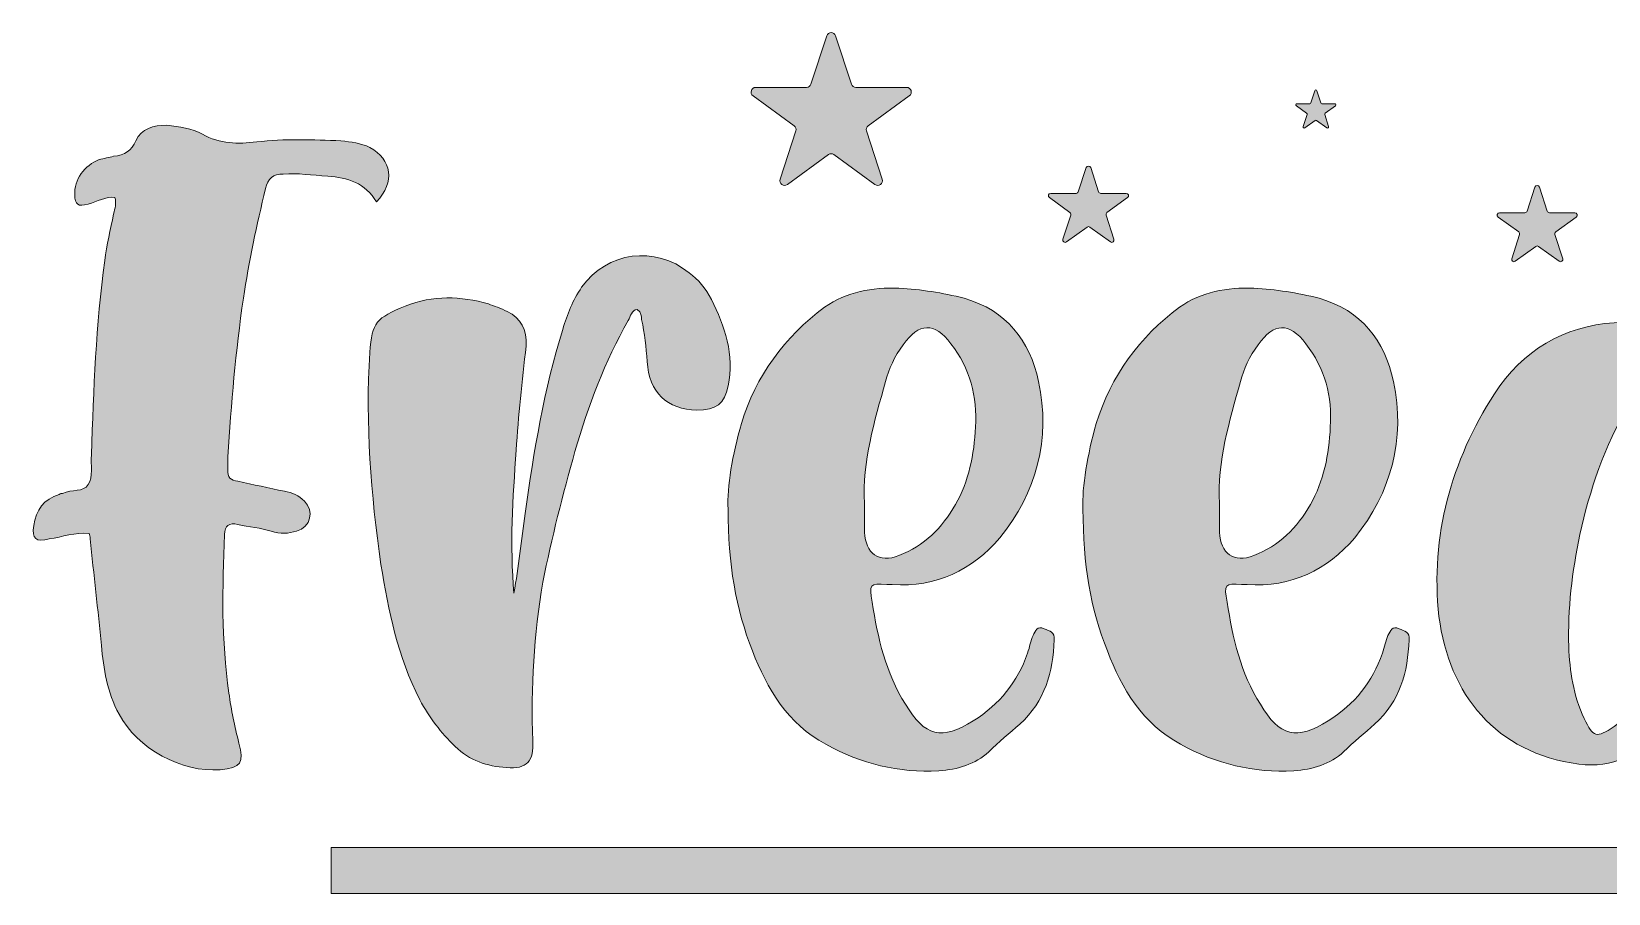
# Model space of a CAD drawing. Header units: inches. Extents: x 148 to 932, y -778 to -302.
# Drawn here: x 148.1 to 555.5, y -525.5 to -302.8 of the extents above; entities that cross this region are included whole.
import ezdxf

# ---------------------------------------------------------------- set-up
doc = ezdxf.new("R2010")
doc.units = ezdxf.units.IN
doc.header["$MEASUREMENT"] = 0
doc.layers.add('Layer 1', color=7, linetype='Continuous')

# ---------------------------------------------------------------- blocks, each defined once
blk = doc.blocks.new('block 3')
at = {"layer": 'Layer 1', "true_color": 0xce432c}
h = blk.add_hatch(color=22, dxfattribs=at)
h.dxf.hatch_style = 2
edge = h.paths.add_edge_path()
edge.add_spline(control_points=[(152.67, -433.9), (149.23, -434.76), (148.09, -433.9), (148.66, -430.46), (149.23, -426.45), (151.24, -423.59), (155.25, -422.44), (155.54, -422.15), (155.82, -422.15), (156.11, -422.15), (158.4, -421.01), (161.55, -421.87), (162.7, -419.86), (164.13, -417.86), (163.27, -414.7), (163.56, -412.13), (164.13, -395.22), (164.71, -378.6), (167, -361.98), (167.57, -357.97), (168.43, -353.96), (169.29, -349.95), (169.58, -348.52), (170.15, -347.08), (169.58, -345.65), (167.28, -345.36), (164.99, -346.8), (162.7, -347.37), (160.12, -348.23), (159.26, -347.37), (159.26, -345.08), (158.98, -341.07), (161.84, -337.34), (165.56, -335.91), (166.71, -335.62), (168.14, -335.34), (169.29, -335.05), (172.16, -334.76), (173.87, -333.62), (175.02, -331.04), (176.45, -327.89), (179.61, -327.03), (183.04, -327.03), (186.2, -327.31), (189.63, -327.89), (192.21, -329.32), (196.8, -331.9), (201.38, -331.9), (206.25, -331.33), (213.42, -330.47), (220.86, -330.75), (228.03, -331.04), (230.61, -331.33), (233.19, -331.61), (235.48, -332.76), (241.21, -335.91), (242.07, -341.64), (237.2, -346.8), (234.33, -341.93), (229.75, -340.49), (224.59, -340.21), (220.58, -339.92), (216.85, -339.35), (213.13, -339.63), (210.55, -339.63), (209.12, -340.78), (208.55, -343.36), (206.25, -352.81), (204.25, -362.27), (202.81, -371.72), (200.81, -385.48), (199.66, -398.94), (198.8, -412.7), (198.8, -413.84), (198.8, -414.99), (198.8, -415.85), (198.52, -418.14), (199.66, -418.71), (201.38, -419), (205.39, -419.86), (209.4, -420.72), (213.42, -421.58), (215.42, -421.87), (217.14, -422.73), (218.57, -424.16), (221.15, -426.74), (220.29, -430.75), (216.57, -431.9), (214.56, -432.47), (212.27, -432.76), (209.98, -431.9), (207.4, -431.04), (204.25, -430.75), (201.38, -430.18), (199.09, -429.6), (197.94, -430.46), (197.94, -432.76), (197.37, -446.51), (197.08, -459.98), (199.09, -473.73), (199.66, -478.03), (200.52, -482.32), (201.67, -486.62), (203.1, -491.78), (202.24, -492.93), (196.8, -493.5), (187.06, -494.36), (175.31, -488.06), (170.72, -479.17), (167.57, -473.44), (166.71, -467.42), (166.14, -461.41), (165.28, -452.24), (164.13, -443.07), (163.27, -433.9), (163.27, -433.33), (162.99, -432.76), (162.99, -432.47), (159.26, -432.18), (156.11, -433.33), (152.67, -433.9)], knot_values=[0, 0, 0, 0, 1, 1, 1, 2, 2, 2, 3, 3, 3, 4, 4, 4, 5, 5, 5, 6, 6, 6, 7, 7, 7, 8, 8, 8, 9, 9, 9, 10, 10, 10, 11, 11, 11, 12, 12, 12, 13, 13, 13, 14, 14, 14, 15, 15, 15, 16, 16, 16, 17, 17, 17, 18, 18, 18, 19, 19, 19, 20, 20, 20, 21, 21, 21, 22, 22, 22, 23, 23, 23, 24, 24, 24, 25, 25, 25, 26, 26, 26, 27, 27, 27, 28, 28, 28, 29, 29, 29, 30, 30, 30, 31, 31, 31, 32, 32, 32, 33, 33, 33, 34, 34, 34, 35, 35, 35, 36, 36, 36, 37, 37, 37, 38, 38, 38, 39, 39, 39, 40, 40, 40, 40], degree=3, periodic=1)
h = blk.add_hatch(color=22, dxfattribs=at)
h.dxf.hatch_style = 2
edge = h.paths.add_edge_path()
edge.add_spline(control_points=[(586.18, -369.72), (587.04, -362.56), (587.9, -355.39), (590.19, -348.8), (593.05, -339.35), (597.92, -335.34), (607.95, -335.05), (613.97, -334.76), (619.99, -335.62), (625.43, -338.2), (627.72, -339.06), (629.73, -340.21), (631.45, -342.21), (632.88, -343.93), (633.74, -345.65), (632.31, -347.94), (624, -360.84), (622.56, -375.74), (620.85, -390.35), (618.55, -410.41), (617.12, -430.46), (618.27, -450.81), (618.55, -459.69), (619.7, -468.86), (620.56, -477.74), (621.13, -482.32), (623.42, -486.05), (625.43, -490.06), (626.29, -492.07), (627.72, -491.78), (629.44, -491.49), (630.59, -491.21), (632.02, -491.49), (632.31, -492.93), (632.59, -494.36), (631.16, -495.22), (630.02, -495.5), (628.87, -495.79), (627.72, -496.08), (626.86, -495.79), (617.12, -495.22), (608.53, -491.78), (601.65, -484.62), (593.91, -476.88), (589.61, -467.71), (587.32, -457.11), (586.18, -452.52), (585.32, -447.94), (583.6, -443.36), (582.17, -447.65), (580.73, -451.95), (579.59, -456.54), (576.72, -465.71), (573.57, -474.59), (568.12, -482.61), (563.25, -489.77), (556.67, -493.21), (547.78, -492.07), (526.29, -489.2), (514.26, -474.01), (511.68, -453.96), (509.39, -433.04), (514.83, -413.84), (526.01, -396.37), (533.17, -385.19), (544.06, -378.89), (556.95, -378.03), (566.69, -377.17), (576.15, -379.17), (583.89, -387.77), (584.74, -380.89), (585.6, -375.45), (586.18, -369.72)], knot_values=[0, 0, 0, 0, 1, 1, 1, 2, 2, 2, 3, 3, 3, 4, 4, 4, 5, 5, 5, 6, 6, 6, 7, 7, 7, 8, 8, 8, 9, 9, 9, 10, 10, 10, 11, 11, 11, 12, 12, 12, 13, 13, 13, 14, 14, 14, 15, 15, 15, 16, 16, 16, 17, 17, 17, 18, 18, 18, 19, 19, 19, 20, 20, 20, 21, 21, 21, 22, 22, 22, 23, 23, 23, 24, 24, 24, 24], degree=3, periodic=1)
edge = h.paths.add_edge_path()
edge.add_spline(control_points=[(583.03, -406.11), (583.03, -404.68), (583.31, -403.24), (582.45, -402.1), (580.16, -397.51), (576.72, -393.79), (572.42, -390.64), (570.99, -389.78), (569.56, -389.78), (568.12, -390.92), (565.26, -393.5), (562.68, -396.37), (560.68, -399.52), (554.37, -409.83), (550.65, -421.29), (548.07, -432.76), (546.06, -442.5), (544.92, -451.95), (545.2, -461.69), (545.49, -468), (546.35, -474.3), (549.21, -480.32), (551.51, -485.19), (552.37, -485.48), (556.95, -482.32), (564.4, -476.88), (568.7, -469.43), (571.56, -461.12), (574.43, -453.96), (576.44, -446.22), (578.73, -439.06), (581.31, -431.04), (584.46, -423.01), (582.45, -415.56), (582.74, -411.55), (583.03, -408.97), (583.03, -406.11)], knot_values=[0, 0, 0, 0, 1, 1, 1, 2, 2, 2, 3, 3, 3, 4, 4, 4, 5, 5, 5, 6, 6, 6, 7, 7, 7, 8, 8, 8, 9, 9, 9, 10, 10, 10, 11, 11, 11, 12, 12, 12, 12], degree=3, periodic=1)
h = blk.add_hatch(color=22, dxfattribs=at)
h.dxf.hatch_style = 2
edge = h.paths.add_edge_path()
edge.add_spline(control_points=[(275.59, -427.31), (277.88, -411.27), (280.46, -395.22), (285.33, -379.75), (286.48, -375.74), (287.91, -372.3), (290.2, -368.86), (296.79, -359.69), (309.11, -357.97), (317.99, -365.14), (320.28, -366.85), (322.29, -369.15), (323.72, -372.01), (327.16, -378.89), (329.74, -386.34), (328.02, -394.36), (327.16, -398.94), (324.87, -400.66), (320, -400.66), (312.26, -400.38), (307.68, -396.08), (307.11, -388.06), (306.82, -384.33), (306.53, -380.89), (305.67, -377.17), (305.67, -376.31), (305.67, -375.45), (304.53, -374.59), (303.09, -374.88), (302.81, -376.31), (302.23, -377.46), (296.22, -388.06), (291.92, -399.52), (288.48, -411.27), (285.33, -422.44), (282.46, -433.62), (280.17, -445.08), (277.88, -458.54), (277.02, -472.29), (277.59, -486.05), (277.88, -491.21), (276.16, -493.5), (270.72, -492.93), (265.84, -492.64), (261.26, -491.21), (257.54, -487.48), (253.81, -484.04), (250.95, -480.03), (248.37, -475.45), (242.64, -464.27), (240.34, -452.52), (238.34, -440.49), (235.76, -422.44), (234.33, -404.1), (235.47, -385.77), (236.05, -377.74), (237.19, -376.88), (244.64, -373.73), (251.81, -370.86), (258.97, -371.15), (266.13, -373.16), (267.56, -373.73), (269.28, -374.3), (271, -375.16), (274.44, -376.88), (276.16, -379.75), (275.87, -384.05), (274.73, -393.21), (273.87, -402.1), (273.29, -410.98), (272.44, -423.3), (271.58, -435.62), (272.72, -447.94), (273.87, -441.06), (274.73, -434.19), (275.59, -427.31)], knot_values=[0, 0, 0, 0, 1, 1, 1, 2, 2, 2, 3, 3, 3, 4, 4, 4, 5, 5, 5, 6, 6, 6, 7, 7, 7, 8, 8, 8, 9, 9, 9, 10, 10, 10, 11, 11, 11, 12, 12, 12, 13, 13, 13, 14, 14, 14, 15, 15, 15, 16, 16, 16, 17, 17, 17, 18, 18, 18, 19, 19, 19, 20, 20, 20, 21, 21, 21, 22, 22, 22, 23, 23, 23, 24, 24, 24, 25, 25, 25, 25], degree=3, periodic=1)
h = blk.add_hatch(color=22, dxfattribs=at)
h.dxf.hatch_style = 2
edge = h.paths.add_edge_path()
edge.add_spline(control_points=[(331.46, -404.1), (335.18, -391.78), (342.64, -381.75), (352.95, -374.02), (358.68, -370.01), (365.27, -368.86), (372.15, -369.15), (377.88, -369.43), (383.32, -370.29), (389.05, -371.72), (399.94, -374.88), (405.96, -382.61), (408.25, -393.21), (411.4, -408.11), (407.68, -421.87), (398.22, -433.62), (391.06, -441.92), (381.89, -446.51), (370.43, -445.65), (369.86, -445.65), (369.57, -445.65), (369, -445.65), (364.7, -445.36), (364.41, -445.65), (365.27, -450.23), (366.7, -459.4), (368.71, -468.57), (373.87, -476.59), (378.74, -484.9), (383.32, -486.05), (391.34, -480.89), (398.22, -476.59), (402.81, -470.86), (405.38, -463.41), (405.96, -461.69), (406.24, -460.26), (406.82, -458.83), (407.39, -457.68), (407.96, -456.25), (409.68, -457.11), (411.11, -457.68), (412.55, -457.97), (412.26, -459.98), (411.97, -468.28), (409.97, -475.73), (403.38, -481.75), (400.8, -484.04), (397.93, -486.34), (395.36, -488.91), (391.92, -492.07), (387.33, -493.5), (382.46, -493.78), (372.15, -494.36), (362.4, -492.07), (353.24, -486.91), (343.49, -481.75), (338.05, -472.58), (334.33, -462.84), (330.03, -451.95), (328.02, -440.49), (328.02, -426.16), (327.74, -420.43), (329.17, -412.13), (331.46, -404.1)], knot_values=[0, 0, 0, 0, 1, 1, 1, 2, 2, 2, 3, 3, 3, 4, 4, 4, 5, 5, 5, 6, 6, 6, 7, 7, 7, 8, 8, 8, 9, 9, 9, 10, 10, 10, 11, 11, 11, 12, 12, 12, 13, 13, 13, 14, 14, 14, 15, 15, 15, 16, 16, 16, 17, 17, 17, 18, 18, 18, 19, 19, 19, 20, 20, 20, 21, 21, 21, 21], degree=3, periodic=1)
edge = h.paths.add_edge_path()
edge.add_spline(control_points=[(363.26, -432.18), (363.55, -437.63), (366.99, -440.21), (372.15, -438.2), (378.74, -435.62), (383.32, -431.04), (386.76, -425.02), (390.2, -419), (391.63, -412.13), (391.92, -404.96), (392.49, -397.23), (390.48, -389.78), (385.61, -383.47), (381.32, -377.74), (377.31, -378.03), (373.29, -383.76), (371, -386.63), (369.57, -390.06), (368.71, -393.21), (365.84, -403.53), (362.69, -413.84), (363.26, -424.73), (363.26, -427.31), (363.26, -429.6), (363.26, -432.18)], knot_values=[0, 0, 0, 0, 1, 1, 1, 2, 2, 2, 3, 3, 3, 4, 4, 4, 5, 5, 5, 6, 6, 6, 7, 7, 7, 8, 8, 8, 8], degree=3, periodic=1)
h = blk.add_hatch(color=22, dxfattribs=at)
h.dxf.hatch_style = 2
edge = h.paths.add_edge_path()
edge.add_spline(control_points=[(423.15, -404.1), (426.87, -391.78), (434.32, -381.75), (444.64, -374.02), (450.37, -370.01), (456.96, -368.86), (463.83, -369.15), (469.56, -369.43), (475.01, -370.29), (480.74, -371.72), (491.63, -374.88), (497.64, -382.61), (499.93, -393.21), (503.09, -408.11), (499.36, -421.87), (489.91, -433.62), (482.74, -441.92), (473.57, -446.51), (462.11, -445.65), (461.54, -445.65), (461.26, -445.65), (460.68, -445.65), (456.38, -445.36), (456.1, -445.65), (456.96, -450.23), (458.39, -459.4), (460.4, -468.57), (465.55, -476.59), (470.42, -484.9), (475.01, -486.05), (483.03, -480.89), (489.91, -476.59), (494.49, -470.86), (497.07, -463.41), (497.64, -461.69), (497.93, -460.26), (498.5, -458.83), (499.08, -457.68), (499.65, -456.25), (501.37, -457.11), (502.8, -457.68), (504.23, -457.97), (503.95, -459.98), (503.66, -468.28), (501.65, -475.73), (495.06, -481.75), (492.49, -484.04), (489.62, -486.34), (487.04, -488.91), (483.6, -492.07), (479.02, -493.5), (474.15, -493.78), (463.83, -494.36), (454.09, -492.07), (444.92, -486.91), (435.18, -481.75), (429.74, -472.58), (426.01, -462.84), (421.71, -451.95), (419.71, -440.49), (419.71, -426.16), (419.42, -420.43), (420.85, -412.13), (423.15, -404.1)], knot_values=[0, 0, 0, 0, 1, 1, 1, 2, 2, 2, 3, 3, 3, 4, 4, 4, 5, 5, 5, 6, 6, 6, 7, 7, 7, 8, 8, 8, 9, 9, 9, 10, 10, 10, 11, 11, 11, 12, 12, 12, 13, 13, 13, 14, 14, 14, 15, 15, 15, 16, 16, 16, 17, 17, 17, 18, 18, 18, 19, 19, 19, 20, 20, 20, 21, 21, 21, 21], degree=3, periodic=1)
edge = h.paths.add_edge_path()
edge.add_spline(control_points=[(454.95, -432.18), (455.24, -437.63), (458.68, -440.21), (463.83, -438.2), (470.42, -435.62), (475.01, -431.04), (478.45, -425.02), (481.88, -419), (483.32, -412.13), (483.6, -404.96), (484.18, -397.23), (482.17, -389.78), (477.3, -383.47), (473, -377.74), (468.99, -378.03), (464.98, -383.76), (462.69, -386.63), (461.26, -390.06), (460.4, -393.21), (457.53, -403.53), (454.38, -413.84), (454.95, -424.73), (454.95, -427.31), (454.95, -429.6), (454.95, -432.18)], knot_values=[0, 0, 0, 0, 1, 1, 1, 2, 2, 2, 3, 3, 3, 4, 4, 4, 5, 5, 5, 6, 6, 6, 7, 7, 7, 8, 8, 8, 8], degree=3, periodic=1)
at = {"layer": 'Layer 1', "lineweight": 0}
for points, knots in [([(152.67, -433.9), (149.23, -434.76), (148.09, -433.9), (148.66, -430.46), (149.23, -426.45), (151.24, -423.59), (155.25, -422.44), (155.54, -422.15), (155.82, -422.15), (156.11, -422.15), (158.4, -421.01), (161.55, -421.87), (162.7, -419.86), (164.13, -417.86), (163.27, -414.7), (163.56, -412.13), (164.13, -395.22), (164.71, -378.6), (167, -361.98), (167.57, -357.97), (168.43, -353.96), (169.29, -349.95), (169.58, -348.52), (170.15, -347.08), (169.58, -345.65), (167.28, -345.36), (164.99, -346.8), (162.7, -347.37), (160.12, -348.23), (159.26, -347.37), (159.26, -345.08), (158.98, -341.07), (161.84, -337.34), (165.56, -335.91), (166.71, -335.62), (168.14, -335.34), (169.29, -335.05), (172.16, -334.76), (173.87, -333.62), (175.02, -331.04), (176.45, -327.89), (179.61, -327.03), (183.04, -327.03), (186.2, -327.31), (189.63, -327.89), (192.21, -329.32), (196.8, -331.9), (201.38, -331.9), (206.25, -331.33), (213.42, -330.47), (220.86, -330.75), (228.03, -331.04), (230.61, -331.33), (233.19, -331.61), (235.48, -332.76), (241.21, -335.91), (242.07, -341.64), (237.2, -346.8), (234.33, -341.93), (229.75, -340.49), (224.59, -340.21), (220.58, -339.92), (216.85, -339.35), (213.13, -339.63), (210.55, -339.63), (209.12, -340.78), (208.55, -343.36), (206.25, -352.81), (204.25, -362.27), (202.81, -371.72), (200.81, -385.48), (199.66, -398.94), (198.8, -412.7), (198.8, -413.84), (198.8, -414.99), (198.8, -415.85), (198.52, -418.14), (199.66, -418.71), (201.38, -419), (205.39, -419.86), (209.4, -420.72), (213.42, -421.58), (215.42, -421.87), (217.14, -422.73), (218.57, -424.16), (221.15, -426.74), (220.29, -430.75), (216.57, -431.9), (214.56, -432.47), (212.27, -432.76), (209.98, -431.9), (207.4, -431.04), (204.25, -430.75), (201.38, -430.18), (199.09, -429.6), (197.94, -430.46), (197.94, -432.76), (197.37, -446.51), (197.08, -459.98), (199.09, -473.73), (199.66, -478.03), (200.52, -482.32), (201.67, -486.62), (203.1, -491.78), (202.24, -492.93), (196.8, -493.5), (187.06, -494.36), (175.31, -488.06), (170.72, -479.17), (167.57, -473.44), (166.71, -467.42), (166.14, -461.41), (165.28, -452.24), (164.13, -443.07), (163.27, -433.9), (163.27, -433.33), (162.99, -432.76), (162.99, -432.47), (159.26, -432.18), (156.11, -433.33), (152.67, -433.9)], [0, 0, 0, 0, 1, 1, 1, 2, 2, 2, 3, 3, 3, 4, 4, 4, 5, 5, 5, 6, 6, 6, 7, 7, 7, 8, 8, 8, 9, 9, 9, 10, 10, 10, 11, 11, 11, 12, 12, 12, 13, 13, 13, 14, 14, 14, 15, 15, 15, 16, 16, 16, 17, 17, 17, 18, 18, 18, 19, 19, 19, 20, 20, 20, 21, 21, 21, 22, 22, 22, 23, 23, 23, 24, 24, 24, 25, 25, 25, 26, 26, 26, 27, 27, 27, 28, 28, 28, 29, 29, 29, 30, 30, 30, 31, 31, 31, 32, 32, 32, 33, 33, 33, 34, 34, 34, 35, 35, 35, 36, 36, 36, 37, 37, 37, 38, 38, 38, 39, 39, 39, 40, 40, 40, 40]), ([(586.18, -369.72), (587.04, -362.56), (587.9, -355.39), (590.19, -348.8), (593.05, -339.35), (597.92, -335.34), (607.95, -335.05), (613.97, -334.76), (619.99, -335.62), (625.43, -338.2), (627.72, -339.06), (629.73, -340.21), (631.45, -342.21), (632.88, -343.93), (633.74, -345.65), (632.31, -347.94), (624, -360.84), (622.56, -375.74), (620.85, -390.35), (618.55, -410.41), (617.12, -430.46), (618.27, -450.81), (618.55, -459.69), (619.7, -468.86), (620.56, -477.74), (621.13, -482.32), (623.42, -486.05), (625.43, -490.06), (626.29, -492.07), (627.72, -491.78), (629.44, -491.49), (630.59, -491.21), (632.02, -491.49), (632.31, -492.93), (632.59, -494.36), (631.16, -495.22), (630.02, -495.5), (628.87, -495.79), (627.72, -496.08), (626.86, -495.79), (617.12, -495.22), (608.53, -491.78), (601.65, -484.62), (593.91, -476.88), (589.61, -467.71), (587.32, -457.11), (586.18, -452.52), (585.32, -447.94), (583.6, -443.36), (582.17, -447.65), (580.73, -451.95), (579.59, -456.54), (576.72, -465.71), (573.57, -474.59), (568.12, -482.61), (563.25, -489.77), (556.67, -493.21), (547.78, -492.07), (526.29, -489.2), (514.26, -474.01), (511.68, -453.96), (509.39, -433.04), (514.83, -413.84), (526.01, -396.37), (533.17, -385.19), (544.06, -378.89), (556.95, -378.03), (566.69, -377.17), (576.15, -379.17), (583.89, -387.77), (584.74, -380.89), (585.6, -375.45), (586.18, -369.72)], [0, 0, 0, 0, 1, 1, 1, 2, 2, 2, 3, 3, 3, 4, 4, 4, 5, 5, 5, 6, 6, 6, 7, 7, 7, 8, 8, 8, 9, 9, 9, 10, 10, 10, 11, 11, 11, 12, 12, 12, 13, 13, 13, 14, 14, 14, 15, 15, 15, 16, 16, 16, 17, 17, 17, 18, 18, 18, 19, 19, 19, 20, 20, 20, 21, 21, 21, 22, 22, 22, 23, 23, 23, 24, 24, 24, 24]), ([(275.59, -427.31), (277.88, -411.27), (280.46, -395.22), (285.33, -379.75), (286.48, -375.74), (287.91, -372.3), (290.2, -368.86), (296.79, -359.69), (309.11, -357.97), (317.99, -365.14), (320.28, -366.85), (322.29, -369.15), (323.72, -372.01), (327.16, -378.89), (329.74, -386.34), (328.02, -394.36), (327.16, -398.94), (324.87, -400.66), (320, -400.66), (312.26, -400.38), (307.68, -396.08), (307.11, -388.06), (306.82, -384.33), (306.53, -380.89), (305.67, -377.17), (305.67, -376.31), (305.67, -375.45), (304.53, -374.59), (303.09, -374.88), (302.81, -376.31), (302.23, -377.46), (296.22, -388.06), (291.92, -399.52), (288.48, -411.27), (285.33, -422.44), (282.46, -433.62), (280.17, -445.08), (277.88, -458.54), (277.02, -472.29), (277.59, -486.05), (277.88, -491.21), (276.16, -493.5), (270.72, -492.93), (265.84, -492.64), (261.26, -491.21), (257.54, -487.48), (253.81, -484.04), (250.95, -480.03), (248.37, -475.45), (242.64, -464.27), (240.34, -452.52), (238.34, -440.49), (235.76, -422.44), (234.33, -404.1), (235.47, -385.77), (236.05, -377.74), (237.19, -376.88), (244.64, -373.73), (251.81, -370.86), (258.97, -371.15), (266.13, -373.16), (267.56, -373.73), (269.28, -374.3), (271, -375.16), (274.44, -376.88), (276.16, -379.75), (275.87, -384.05), (274.73, -393.21), (273.87, -402.1), (273.29, -410.98), (272.44, -423.3), (271.58, -435.62), (272.72, -447.94), (273.87, -441.06), (274.73, -434.19), (275.59, -427.31)], [0, 0, 0, 0, 1, 1, 1, 2, 2, 2, 3, 3, 3, 4, 4, 4, 5, 5, 5, 6, 6, 6, 7, 7, 7, 8, 8, 8, 9, 9, 9, 10, 10, 10, 11, 11, 11, 12, 12, 12, 13, 13, 13, 14, 14, 14, 15, 15, 15, 16, 16, 16, 17, 17, 17, 18, 18, 18, 19, 19, 19, 20, 20, 20, 21, 21, 21, 22, 22, 22, 23, 23, 23, 24, 24, 24, 25, 25, 25, 25]), ([(331.46, -404.1), (335.18, -391.78), (342.64, -381.75), (352.95, -374.02), (358.68, -370.01), (365.27, -368.86), (372.15, -369.15), (377.88, -369.43), (383.32, -370.29), (389.05, -371.72), (399.94, -374.88), (405.96, -382.61), (408.25, -393.21), (411.4, -408.11), (407.68, -421.87), (398.22, -433.62), (391.06, -441.92), (381.89, -446.51), (370.43, -445.65), (369.86, -445.65), (369.57, -445.65), (369, -445.65), (364.7, -445.36), (364.41, -445.65), (365.27, -450.23), (366.7, -459.4), (368.71, -468.57), (373.87, -476.59), (378.74, -484.9), (383.32, -486.05), (391.34, -480.89), (398.22, -476.59), (402.81, -470.86), (405.38, -463.41), (405.96, -461.69), (406.24, -460.26), (406.82, -458.83), (407.39, -457.68), (407.96, -456.25), (409.68, -457.11), (411.11, -457.68), (412.55, -457.97), (412.26, -459.98), (411.97, -468.28), (409.97, -475.73), (403.38, -481.75), (400.8, -484.04), (397.93, -486.34), (395.36, -488.91), (391.92, -492.07), (387.33, -493.5), (382.46, -493.78), (372.15, -494.36), (362.4, -492.07), (353.24, -486.91), (343.49, -481.75), (338.05, -472.58), (334.33, -462.84), (330.03, -451.95), (328.02, -440.49), (328.02, -426.16), (327.74, -420.43), (329.17, -412.13), (331.46, -404.1)], [0, 0, 0, 0, 1, 1, 1, 2, 2, 2, 3, 3, 3, 4, 4, 4, 5, 5, 5, 6, 6, 6, 7, 7, 7, 8, 8, 8, 9, 9, 9, 10, 10, 10, 11, 11, 11, 12, 12, 12, 13, 13, 13, 14, 14, 14, 15, 15, 15, 16, 16, 16, 17, 17, 17, 18, 18, 18, 19, 19, 19, 20, 20, 20, 21, 21, 21, 21]), ([(423.15, -404.1), (426.87, -391.78), (434.32, -381.75), (444.64, -374.02), (450.37, -370.01), (456.96, -368.86), (463.83, -369.15), (469.56, -369.43), (475.01, -370.29), (480.74, -371.72), (491.63, -374.88), (497.64, -382.61), (499.93, -393.21), (503.09, -408.11), (499.36, -421.87), (489.91, -433.62), (482.74, -441.92), (473.57, -446.51), (462.11, -445.65), (461.54, -445.65), (461.26, -445.65), (460.68, -445.65), (456.38, -445.36), (456.1, -445.65), (456.96, -450.23), (458.39, -459.4), (460.4, -468.57), (465.55, -476.59), (470.42, -484.9), (475.01, -486.05), (483.03, -480.89), (489.91, -476.59), (494.49, -470.86), (497.07, -463.41), (497.64, -461.69), (497.93, -460.26), (498.5, -458.83), (499.08, -457.68), (499.65, -456.25), (501.37, -457.11), (502.8, -457.68), (504.23, -457.97), (503.95, -459.98), (503.66, -468.28), (501.65, -475.73), (495.06, -481.75), (492.49, -484.04), (489.62, -486.34), (487.04, -488.91), (483.6, -492.07), (479.02, -493.5), (474.15, -493.78), (463.83, -494.36), (454.09, -492.07), (444.92, -486.91), (435.18, -481.75), (429.74, -472.58), (426.01, -462.84), (421.71, -451.95), (419.71, -440.49), (419.71, -426.16), (419.42, -420.43), (420.85, -412.13), (423.15, -404.1)], [0, 0, 0, 0, 1, 1, 1, 2, 2, 2, 3, 3, 3, 4, 4, 4, 5, 5, 5, 6, 6, 6, 7, 7, 7, 8, 8, 8, 9, 9, 9, 10, 10, 10, 11, 11, 11, 12, 12, 12, 13, 13, 13, 14, 14, 14, 15, 15, 15, 16, 16, 16, 17, 17, 17, 18, 18, 18, 19, 19, 19, 20, 20, 20, 21, 21, 21, 21]), ([(363.26, -432.18), (363.55, -437.63), (366.99, -440.21), (372.15, -438.2), (378.74, -435.62), (383.32, -431.04), (386.76, -425.02), (390.2, -419), (391.63, -412.13), (391.92, -404.96), (392.49, -397.23), (390.48, -389.78), (385.61, -383.47), (381.32, -377.74), (377.31, -378.03), (373.29, -383.76), (371, -386.63), (369.57, -390.06), (368.71, -393.21), (365.84, -403.53), (362.69, -413.84), (363.26, -424.73), (363.26, -427.31), (363.26, -429.6), (363.26, -432.18)], [0, 0, 0, 0, 1, 1, 1, 2, 2, 2, 3, 3, 3, 4, 4, 4, 5, 5, 5, 6, 6, 6, 7, 7, 7, 8, 8, 8, 8]), ([(454.95, -432.18), (455.24, -437.63), (458.68, -440.21), (463.83, -438.2), (470.42, -435.62), (475.01, -431.04), (478.45, -425.02), (481.88, -419), (483.32, -412.13), (483.6, -404.96), (484.18, -397.23), (482.17, -389.78), (477.3, -383.47), (473, -377.74), (468.99, -378.03), (464.98, -383.76), (462.69, -386.63), (461.26, -390.06), (460.4, -393.21), (457.53, -403.53), (454.38, -413.84), (454.95, -424.73), (454.95, -427.31), (454.95, -429.6), (454.95, -432.18)], [0, 0, 0, 0, 1, 1, 1, 2, 2, 2, 3, 3, 3, 4, 4, 4, 5, 5, 5, 6, 6, 6, 7, 7, 7, 8, 8, 8, 8]), ([(583.03, -406.11), (583.03, -404.68), (583.31, -403.24), (582.45, -402.1), (580.16, -397.51), (576.72, -393.79), (572.42, -390.64), (570.99, -389.78), (569.56, -389.78), (568.12, -390.92), (565.26, -393.5), (562.68, -396.37), (560.68, -399.52), (554.37, -409.83), (550.65, -421.29), (548.07, -432.76), (546.06, -442.5), (544.92, -451.95), (545.2, -461.69), (545.49, -468), (546.35, -474.3), (549.21, -480.32), (551.51, -485.19), (552.37, -485.48), (556.95, -482.32), (564.4, -476.88), (568.7, -469.43), (571.56, -461.12), (574.43, -453.96), (576.44, -446.22), (578.73, -439.06), (581.31, -431.04), (584.46, -423.01), (582.45, -415.56), (582.74, -411.55), (583.03, -408.97), (583.03, -406.11)], [0, 0, 0, 0, 1, 1, 1, 2, 2, 2, 3, 3, 3, 4, 4, 4, 5, 5, 5, 6, 6, 6, 7, 7, 7, 8, 8, 8, 9, 9, 9, 10, 10, 10, 11, 11, 11, 12, 12, 12, 12])]:
    blk.add_open_spline(points, degree=3, knots=knots, dxfattribs=at)
blk = doc.blocks.new('block 2')
at = {"layer": 'Layer 1', "true_color": 0xffc000}
h = blk.add_hatch(color=40, dxfattribs=at)
h.dxf.hatch_style = 2
edge = h.paths.add_edge_path()
edge.add_spline(control_points=[(355.82, -303.93), (355.82, -303.93), (359.87, -316.39), (359.87, -316.39), (360.03, -316.9), (360.5, -317.24), (361.03, -317.24), (361.03, -317.24), (374.13, -317.24), (374.13, -317.24), (375.31, -317.24), (375.8, -318.74), (374.84, -319.44), (374.84, -319.44), (364.24, -327.14), (364.24, -327.14), (363.82, -327.45), (363.64, -328), (363.8, -328.5), (363.8, -328.5), (367.85, -340.96), (367.85, -340.96), (368.21, -342.08), (366.93, -343.01), (365.98, -342.32), (365.98, -342.32), (355.38, -334.62), (355.38, -334.62), (354.95, -334.31), (354.37, -334.31), (353.95, -334.62), (353.95, -334.62), (343.35, -342.32), (343.35, -342.32), (342.39, -343.01), (341.11, -342.08), (341.47, -340.96), (341.47, -340.96), (345.52, -328.5), (345.52, -328.5), (345.68, -328), (345.51, -327.45), (345.08, -327.14), (345.08, -327.14), (334.48, -319.44), (334.48, -319.44), (333.53, -318.74), (334.02, -317.24), (335.19, -317.24), (335.19, -317.24), (348.3, -317.24), (348.3, -317.24), (348.82, -317.24), (349.29, -316.9), (349.45, -316.39), (349.45, -316.39), (353.5, -303.93), (353.5, -303.93), (353.87, -302.81), (355.45, -302.81), (355.82, -303.93)], knot_values=[0, 0, 0, 0, 1, 1, 1, 2, 2, 2, 3, 3, 3, 4, 4, 4, 5, 5, 5, 6, 6, 6, 7, 7, 7, 8, 8, 8, 9, 9, 9, 10, 10, 10, 11, 11, 11, 12, 12, 12, 13, 13, 13, 14, 14, 14, 15, 15, 15, 16, 16, 16, 17, 17, 17, 18, 18, 18, 19, 19, 19, 20, 20, 20, 20], degree=3, periodic=1)
h = blk.add_hatch(color=40, dxfattribs=at)
h.dxf.hatch_style = 2
edge = h.paths.add_edge_path()
edge.add_spline(control_points=[(480.16, -318.12), (480.16, -318.12), (481.17, -321.24), (481.17, -321.24), (481.21, -321.36), (481.33, -321.45), (481.46, -321.45), (481.46, -321.45), (484.74, -321.45), (484.74, -321.45), (485.03, -321.45), (485.16, -321.83), (484.92, -322), (484.92, -322), (482.27, -323.93), (482.27, -323.93), (482.16, -324), (482.12, -324.14), (482.16, -324.27), (482.16, -324.27), (483.17, -327.38), (483.17, -327.38), (483.26, -327.66), (482.94, -327.89), (482.7, -327.72), (482.7, -327.72), (480.05, -325.8), (480.05, -325.8), (479.94, -325.72), (479.8, -325.72), (479.69, -325.8), (479.69, -325.8), (477.04, -327.72), (477.04, -327.72), (476.8, -327.89), (476.48, -327.66), (476.58, -327.38), (476.58, -327.38), (477.59, -324.27), (477.59, -324.27), (477.63, -324.14), (477.58, -324), (477.48, -323.93), (477.48, -323.93), (474.83, -322), (474.83, -322), (474.59, -321.83), (474.71, -321.45), (475.01, -321.45), (475.01, -321.45), (478.28, -321.45), (478.28, -321.45), (478.41, -321.45), (478.53, -321.36), (478.57, -321.24), (478.57, -321.24), (479.58, -318.12), (479.58, -318.12), (479.67, -317.84), (480.07, -317.84), (480.16, -318.12)], knot_values=[0, 0, 0, 0, 1, 1, 1, 2, 2, 2, 3, 3, 3, 4, 4, 4, 5, 5, 5, 6, 6, 6, 7, 7, 7, 8, 8, 8, 9, 9, 9, 10, 10, 10, 11, 11, 11, 12, 12, 12, 13, 13, 13, 14, 14, 14, 15, 15, 15, 16, 16, 16, 17, 17, 17, 18, 18, 18, 19, 19, 19, 20, 20, 20, 20], degree=3, periodic=1)
h = blk.add_hatch(color=40, dxfattribs=at)
h.dxf.hatch_style = 2
edge = h.paths.add_edge_path()
edge.add_spline(control_points=[(421.7, -337.97), (421.7, -337.97), (423.72, -344.2), (423.72, -344.2), (423.8, -344.45), (424.04, -344.62), (424.3, -344.62), (424.3, -344.62), (430.85, -344.62), (430.85, -344.62), (431.44, -344.62), (431.69, -345.37), (431.21, -345.72), (431.21, -345.72), (425.91, -349.57), (425.91, -349.57), (425.7, -349.72), (425.61, -350), (425.69, -350.25), (425.69, -350.25), (427.71, -356.48), (427.71, -356.48), (427.89, -357.04), (427.25, -357.51), (426.78, -357.16), (426.78, -357.16), (421.48, -353.31), (421.48, -353.31), (421.26, -353.16), (420.97, -353.16), (420.76, -353.31), (420.76, -353.31), (415.46, -357.16), (415.46, -357.16), (414.98, -357.51), (414.34, -357.04), (414.52, -356.48), (414.52, -356.48), (416.55, -350.25), (416.55, -350.25), (416.63, -350), (416.54, -349.72), (416.33, -349.57), (416.33, -349.57), (411.03, -345.72), (411.03, -345.72), (410.55, -345.37), (410.79, -344.62), (411.38, -344.62), (411.38, -344.62), (417.94, -344.62), (417.94, -344.62), (418.2, -344.62), (418.43, -344.45), (418.51, -344.2), (418.51, -344.2), (420.54, -337.97), (420.54, -337.97), (420.72, -337.41), (421.51, -337.41), (421.7, -337.97)], knot_values=[0, 0, 0, 0, 1, 1, 1, 2, 2, 2, 3, 3, 3, 4, 4, 4, 5, 5, 5, 6, 6, 6, 7, 7, 7, 8, 8, 8, 9, 9, 9, 10, 10, 10, 11, 11, 11, 12, 12, 12, 13, 13, 13, 14, 14, 14, 15, 15, 15, 16, 16, 16, 17, 17, 17, 18, 18, 18, 19, 19, 19, 20, 20, 20, 20], degree=3, periodic=1)
h = blk.add_hatch(color=40, dxfattribs=at)
h.dxf.hatch_style = 2
edge = h.paths.add_edge_path()
edge.add_spline(control_points=[(537.64, -342.98), (537.64, -342.98), (539.66, -349.21), (539.66, -349.21), (539.74, -349.46), (539.98, -349.63), (540.24, -349.63), (540.24, -349.63), (546.79, -349.63), (546.79, -349.63), (547.38, -349.63), (547.63, -350.39), (547.15, -350.73), (547.15, -350.73), (541.85, -354.58), (541.85, -354.58), (541.64, -354.74), (541.55, -355.01), (541.63, -355.26), (541.63, -355.26), (543.65, -361.49), (543.65, -361.49), (543.84, -362.05), (543.19, -362.52), (542.72, -362.17), (542.72, -362.17), (537.42, -358.32), (537.42, -358.32), (537.2, -358.17), (536.92, -358.17), (536.7, -358.32), (536.7, -358.32), (531.4, -362.17), (531.4, -362.17), (530.92, -362.52), (530.28, -362.05), (530.47, -361.49), (530.47, -361.49), (532.49, -355.26), (532.49, -355.26), (532.57, -355.01), (532.48, -354.74), (532.27, -354.58), (532.27, -354.58), (526.97, -350.73), (526.97, -350.73), (526.49, -350.39), (526.74, -349.63), (527.33, -349.63), (527.33, -349.63), (533.88, -349.63), (533.88, -349.63), (534.14, -349.63), (534.37, -349.46), (534.46, -349.21), (534.46, -349.21), (536.48, -342.98), (536.48, -342.98), (536.66, -342.42), (537.46, -342.42), (537.64, -342.98)], knot_values=[0, 0, 0, 0, 1, 1, 1, 2, 2, 2, 3, 3, 3, 4, 4, 4, 5, 5, 5, 6, 6, 6, 7, 7, 7, 8, 8, 8, 9, 9, 9, 10, 10, 10, 11, 11, 11, 12, 12, 12, 13, 13, 13, 14, 14, 14, 15, 15, 15, 16, 16, 16, 17, 17, 17, 18, 18, 18, 19, 19, 19, 20, 20, 20, 20], degree=3, periodic=1)
at = {"layer": 'Layer 1', "true_color": 0xce432c}
h = blk.add_hatch(color=22, dxfattribs=at)
h.dxf.hatch_style = 2
h.paths.add_polyline_path([(848.62, -525.48), (225.5, -525.48), (225.5, -513.65), (848.62, -513.65)])
at = {"layer": 'Layer 1', "lineweight": 0}
blk.add_lwpolyline([(848.62, -525.48), (225.5, -525.48), (225.5, -513.65), (848.62, -513.65), (848.62, -525.48)], dxfattribs=at)
for points in [[(355.82, -303.93), (355.82, -303.93), (359.87, -316.39), (359.87, -316.39), (360.03, -316.9), (360.5, -317.24), (361.03, -317.24), (361.03, -317.24), (374.13, -317.24), (374.13, -317.24), (375.31, -317.24), (375.8, -318.74), (374.84, -319.44), (374.84, -319.44), (364.24, -327.14), (364.24, -327.14), (363.82, -327.45), (363.64, -328), (363.8, -328.5), (363.8, -328.5), (367.85, -340.96), (367.85, -340.96), (368.21, -342.08), (366.93, -343.01), (365.98, -342.32), (365.98, -342.32), (355.38, -334.62), (355.38, -334.62), (354.95, -334.31), (354.37, -334.31), (353.95, -334.62), (353.95, -334.62), (343.35, -342.32), (343.35, -342.32), (342.39, -343.01), (341.11, -342.08), (341.47, -340.96), (341.47, -340.96), (345.52, -328.5), (345.52, -328.5), (345.68, -328), (345.51, -327.45), (345.08, -327.14), (345.08, -327.14), (334.48, -319.44), (334.48, -319.44), (333.53, -318.74), (334.02, -317.24), (335.19, -317.24), (335.19, -317.24), (348.3, -317.24), (348.3, -317.24), (348.82, -317.24), (349.29, -316.9), (349.45, -316.39), (349.45, -316.39), (353.5, -303.93), (353.5, -303.93), (353.87, -302.81), (355.45, -302.81), (355.82, -303.93)], [(480.16, -318.12), (480.16, -318.12), (481.17, -321.24), (481.17, -321.24), (481.21, -321.36), (481.33, -321.45), (481.46, -321.45), (481.46, -321.45), (484.74, -321.45), (484.74, -321.45), (485.03, -321.45), (485.16, -321.83), (484.92, -322), (484.92, -322), (482.27, -323.93), (482.27, -323.93), (482.16, -324), (482.12, -324.14), (482.16, -324.27), (482.16, -324.27), (483.17, -327.38), (483.17, -327.38), (483.26, -327.66), (482.94, -327.89), (482.7, -327.72), (482.7, -327.72), (480.05, -325.8), (480.05, -325.8), (479.94, -325.72), (479.8, -325.72), (479.69, -325.8), (479.69, -325.8), (477.04, -327.72), (477.04, -327.72), (476.8, -327.89), (476.48, -327.66), (476.58, -327.38), (476.58, -327.38), (477.59, -324.27), (477.59, -324.27), (477.63, -324.14), (477.58, -324), (477.48, -323.93), (477.48, -323.93), (474.83, -322), (474.83, -322), (474.59, -321.83), (474.71, -321.45), (475.01, -321.45), (475.01, -321.45), (478.28, -321.45), (478.28, -321.45), (478.41, -321.45), (478.53, -321.36), (478.57, -321.24), (478.57, -321.24), (479.58, -318.12), (479.58, -318.12), (479.67, -317.84), (480.07, -317.84), (480.16, -318.12)], [(421.7, -337.97), (421.7, -337.97), (423.72, -344.2), (423.72, -344.2), (423.8, -344.45), (424.04, -344.62), (424.3, -344.62), (424.3, -344.62), (430.85, -344.62), (430.85, -344.62), (431.44, -344.62), (431.69, -345.37), (431.21, -345.72), (431.21, -345.72), (425.91, -349.57), (425.91, -349.57), (425.7, -349.72), (425.61, -350), (425.69, -350.25), (425.69, -350.25), (427.71, -356.48), (427.71, -356.48), (427.89, -357.04), (427.25, -357.51), (426.78, -357.16), (426.78, -357.16), (421.48, -353.31), (421.48, -353.31), (421.26, -353.16), (420.97, -353.16), (420.76, -353.31), (420.76, -353.31), (415.46, -357.16), (415.46, -357.16), (414.98, -357.51), (414.34, -357.04), (414.52, -356.48), (414.52, -356.48), (416.55, -350.25), (416.55, -350.25), (416.63, -350), (416.54, -349.72), (416.33, -349.57), (416.33, -349.57), (411.03, -345.72), (411.03, -345.72), (410.55, -345.37), (410.79, -344.62), (411.38, -344.62), (411.38, -344.62), (417.94, -344.62), (417.94, -344.62), (418.2, -344.62), (418.43, -344.45), (418.51, -344.2), (418.51, -344.2), (420.54, -337.97), (420.54, -337.97), (420.72, -337.41), (421.51, -337.41), (421.7, -337.97)], [(537.64, -342.98), (537.64, -342.98), (539.66, -349.21), (539.66, -349.21), (539.74, -349.46), (539.98, -349.63), (540.24, -349.63), (540.24, -349.63), (546.79, -349.63), (546.79, -349.63), (547.38, -349.63), (547.63, -350.39), (547.15, -350.73), (547.15, -350.73), (541.85, -354.58), (541.85, -354.58), (541.64, -354.74), (541.55, -355.01), (541.63, -355.26), (541.63, -355.26), (543.65, -361.49), (543.65, -361.49), (543.84, -362.05), (543.19, -362.52), (542.72, -362.17), (542.72, -362.17), (537.42, -358.32), (537.42, -358.32), (537.2, -358.17), (536.92, -358.17), (536.7, -358.32), (536.7, -358.32), (531.4, -362.17), (531.4, -362.17), (530.92, -362.52), (530.28, -362.05), (530.47, -361.49), (530.47, -361.49), (532.49, -355.26), (532.49, -355.26), (532.57, -355.01), (532.48, -354.74), (532.27, -354.58), (532.27, -354.58), (526.97, -350.73), (526.97, -350.73), (526.49, -350.39), (526.74, -349.63), (527.33, -349.63), (527.33, -349.63), (533.88, -349.63), (533.88, -349.63), (534.14, -349.63), (534.37, -349.46), (534.46, -349.21), (534.46, -349.21), (536.48, -342.98), (536.48, -342.98), (536.66, -342.42), (537.46, -342.42), (537.64, -342.98)]]:
    blk.add_open_spline(points, degree=3, knots=[0, 0, 0, 0, 1, 1, 1, 2, 2, 2, 3, 3, 3, 4, 4, 4, 5, 5, 5, 6, 6, 6, 7, 7, 7, 8, 8, 8, 9, 9, 9, 10, 10, 10, 11, 11, 11, 12, 12, 12, 13, 13, 13, 14, 14, 14, 15, 15, 15, 16, 16, 16, 17, 17, 17, 18, 18, 18, 19, 19, 19, 20, 20, 20, 20], dxfattribs=at)
at = {"layer": 'Layer 1'}
blk.add_blockref('block 3', (0, 0), dxfattribs=at)

msp = doc.modelspace()

# ---------------------------------------------------------------- block references
at = {"layer": 'Layer 1'}
msp.add_blockref('block 2', (0, 0), dxfattribs=at)

doc.saveas('drawing.dxf')
